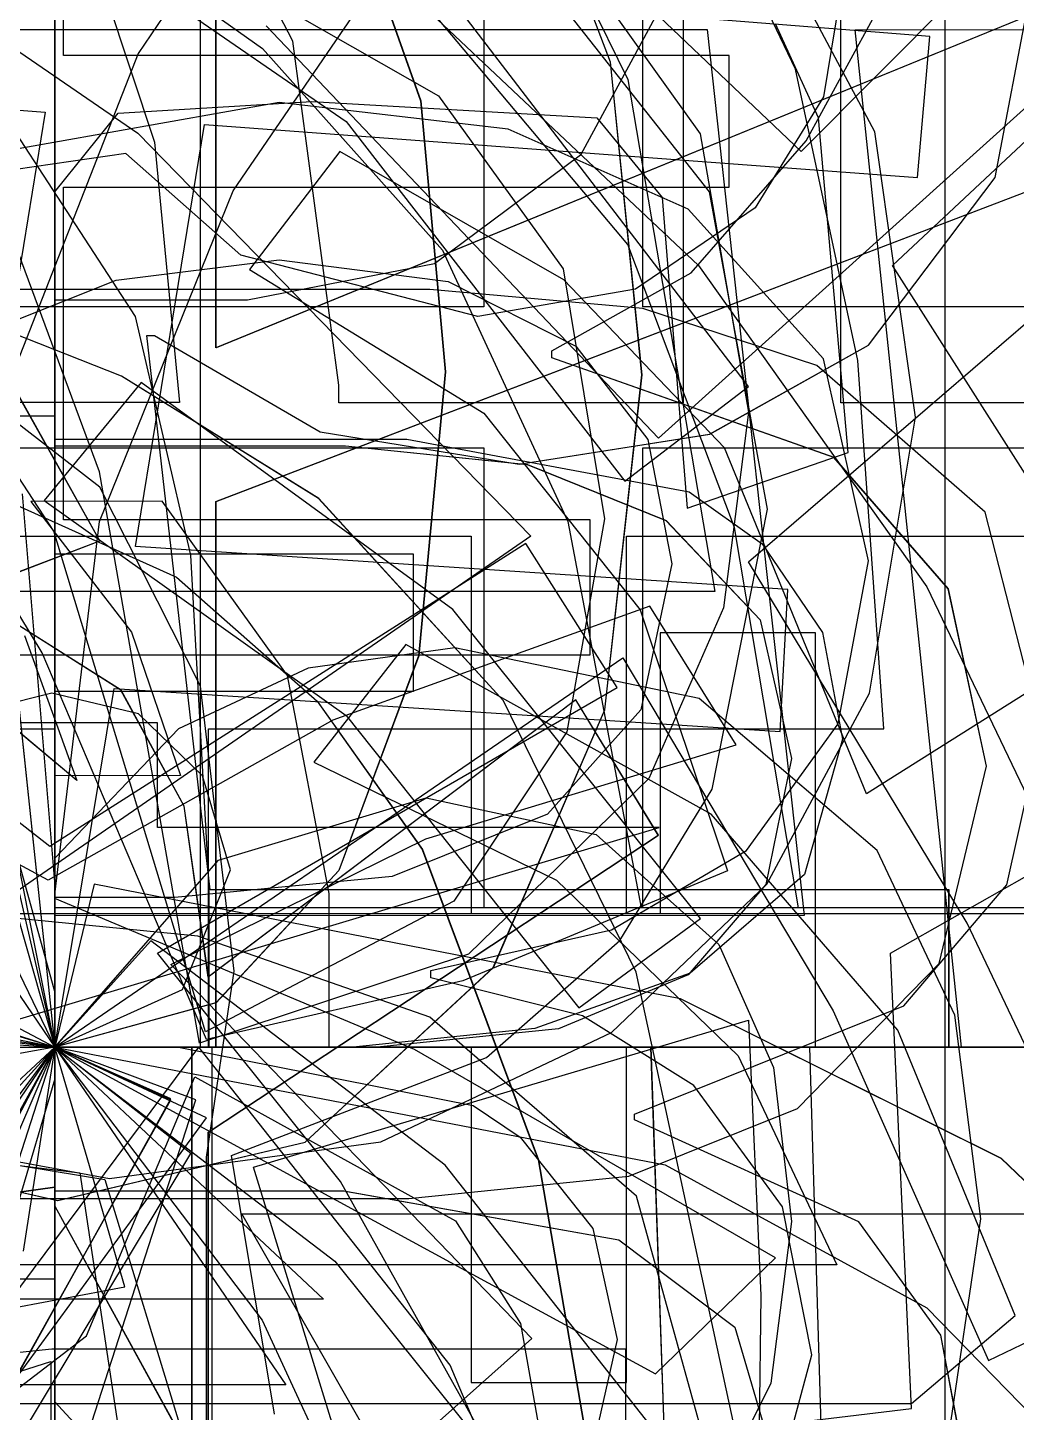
# Model space of a CAD drawing. Extents: x -353 to 646, y -933 to 332.
# Drawn here: x -0.098 to 3.46, y 318.685 to 323.671 of the extents above; entities that cross this region are included whole.
import ezdxf

# ---------------------------------------------------------------- set-up
doc = ezdxf.new("R2010")
doc.units = 0

msp = doc.modelspace()

# ---------------------------------------------------------------- linework, layer by layer
at = {"layer": 'Layer 1'}
for p, q in [((3.20386, 311.692), (3.20386, 327.824)), ((0, 326.053), (0, 320)), ((0, 326.053), (0, 320)), ((0, 326.053), (0, 320)), ((0, 326.053), (0, 320)), ((0, 326.053), (0, 320)), ((0, 326.053), (0, 320)), ((0.579962, 322.517593), (0.579966, 326.053)), ((0.579962, 322.517593), (0.579966, 326.053)), ((0.579962, 322.517593), (0.579966, 326.053)), ((0.579972, 322.517593), (0.579966, 326.053)), ((0.580244, 322.517593), (0.580248, 326.053)), ((0.580254, 322.517593), (0.580248, 326.053)), ((0.524651, 320), (0.524651, 325.856)), ((0.000002, 325.700496), (0, 320)), ((4.757986, 325.310579), (2.686476, 323.224959)), ((0, 322.69), (0, 325.183)), ((0, 322.69), (0, 325.183)), ((0, 322.69), (0, 325.183)), ((0, 322.69), (0, 325.183)), ((2.95571, 325.183), (1.89202, 323.21111)), ((2.95599, 325.183), (1.8923, 323.21111)), ((2.95571, 325.183), (1.8923, 323.21111)), ((2.95571, 325.183), (1.8923, 323.21111)), ((2.703684, 323.263355), (3.753554, 325.183315)), ((2.703684, 323.263355), (3.753264, 325.183315)), ((2.703684, 323.263355), (3.753264, 325.183315)), ((2.703686, 323.263355), (3.753266, 325.183315)), ((0.030762, 323.57), (0.030762, 325.07943)), ((3.01442, 322.81404), (5.18273, 324.84463)), ((2.26173, 324.750766), (2.26173, 322.32)), ((1.543468, 324.668054), (1.54347, 322.666)), ((2.11666, 322.666), (2.11666, 324.541)), ((2.82815, 322.32), (2.82815, 324.547)), ((2.66587, 323.52174), (2.180554, 324.53005)), ((0.856477, 323.622589), (0.414588, 324.48245)), ((2.686476, 323.224959), (1.404377, 324.445638)), ((0.879652, 324.435412), (0.30029, 323.57746)), ((1.999963, 323.546226), (1.660873, 324.437097)), ((2.000104, 323.546226), (1.660873, 324.437097)), ((2.000351, 323.546226), (1.660873, 324.437097)), ((2.000104, 323.546226), (1.660873, 324.437097)), ((2.000104, 323.546226), (1.660873, 324.437097)), ((1.999963, 323.546226), (1.660873, 324.437097)), ((1.999963, 323.546226), (1.660873, 324.437097)), ((1.999963, 323.546226), (1.660873, 324.437097)), ((1.999963, 323.546226), (1.660873, 324.437097)), ((2.000104, 323.546226), (1.660873, 324.437097)), ((0, 321.775), (0, 324.372)), ((-1.187868, 324.309411), (0.298737, 323.29147)), ((-0.241582, 324.22267), (1.047997, 323.332789)), ((-0.062089, 324.171709), (0.747641, 323.595905)), ((-0.062089, 324.171709), (0.747641, 323.595905)), ((-0.062088, 324.171709), (0.747536, 323.595905)), ((-0.062088, 324.171709), (0.747536, 323.595905)), ((1.049578, 324.160799), (1.316278, 323.407266)), ((1.049578, 324.160799), (1.316278, 323.407266)), ((1.049578, 324.160799), (1.316278, 323.407266)), ((1.049578, 324.160799), (1.316278, 323.407266)), ((1.049578, 324.160799), (1.316278, 323.407266)), ((1.04986, 324.160799), (1.316701, 323.407266)), ((1.04986, 324.160799), (1.31656, 323.407266)), ((1.04986, 324.160799), (1.316418, 323.407266)), ((1.04986, 324.160799), (1.316418, 323.407266)), ((1.04986, 324.160799), (1.31656, 323.407266)), ((1.73019, 324.161506), (2.062199, 323.48452)), ((2.06163, 322.89), (1.04648, 324.099)), ((2.06163, 322.89), (1.04648, 324.099)), ((2.06163, 322.89), (1.04648, 324.099)), ((2.06163, 322.89), (1.04648, 324.099)), ((2.951076, 323.295982), (2.512102, 324.119515)), ((1.066912, 323.993241), (2.316773, 322.814047)), ((1.802555, 324.015741), (2.323008, 323.288137)), ((0.145065, 323.902206), (0.35906, 323.258352)), ((0.642337, 323.08335), (1.201736, 323.901653)), ((2.848739, 323.925974), (2.766683, 323.421855)), ((2.848739, 323.925974), (2.766683, 323.421855)), ((2.848745, 323.925974), (2.766795, 323.421855)), ((2.849031, 323.925974), (2.766834, 323.421855)), ((3.383833, 323.130995), (3.535668, 323.925979)), ((3.383833, 323.130995), (3.535668, 323.925979)), ((3.383976, 323.130995), (3.535952, 323.925979)), ((3.383984, 323.130995), (3.535678, 323.925979)), ((2.356591, 323.079152), (1.729741, 323.87417)), ((3.149317, 323.639536), (0.625127, 323.839631)), ((3.149317, 323.639536), (0.625127, 323.839631)), ((3.677352, 323.785053), (0.579962, 322.517593)), ((3.677352, 323.785053), (0.579962, 322.517593)), ((3.677352, 323.785053), (0.579962, 322.517593)), ((3.677072, 323.785053), (0.579972, 322.517593)), ((3.677634, 323.785053), (0.580244, 322.517593)), ((3.677354, 323.785053), (0.580254, 322.517593)), ((0.746588, 323.788622), (1.381202, 323.425155)), ((3.946594, 323.791254), (2.171984, 322.192744)), ((0.16126, 322.071822), (-0.441954, 323.694847)), ((2.49682, 322.379), (1.469424, 323.71959)), ((-0.655884, 323.664), (2.34809, 323.664)), ((2.171984, 322.192744), (0.760591, 323.677374)), ((2.34809, 323.664), (2.696916, 320.47348)), ((2.748563, 323.345853), (2.593164, 323.684202)), ((2.87979, 323.66352), (4.20934, 323.664)), ((3.26333, 320), (2.87979, 323.66352)), ((0.747536, 323.595905), (1.395022, 322.869819)), ((0.747536, 323.595905), (1.395022, 322.869819)), ((0.747641, 323.595905), (1.395021, 322.869819)), ((0.747641, 323.595905), (1.395021, 322.869819)), ((1.02193, 322.383), (0.856477, 323.622589)), ((3.104162, 323.131819), (3.149317, 323.639536)), ((3.104162, 323.131819), (3.149317, 323.639536)), ((-2.848746, 323.577162), (-0.034426, 323.366624)), ((-2.848746, 323.577162), (-0.034426, 323.366624)), ((0.30029, 323.57746), (-0.300278, 322.04753)), ((2.42739, 323.57), (0.030762, 323.57)), ((2.112993, 322.420617), (1.999963, 323.546226)), ((2.112993, 322.420617), (1.999963, 323.546226)), ((2.112993, 322.420617), (1.999963, 323.546226)), ((2.112993, 322.420617), (1.999963, 323.546226)), ((2.112993, 322.420617), (1.999963, 323.546226)), ((2.113275, 322.420617), (2.000104, 323.546226)), ((2.113275, 322.420617), (2.000104, 323.546226)), ((2.113275, 322.420617), (2.000104, 323.546226)), ((2.113275, 322.420617), (2.000104, 323.546226)), ((2.113557, 322.420617), (2.000351, 323.546226)), ((2.42739, 323.097), (2.42739, 323.57)), ((2.890237, 322.47209), (2.66587, 323.52174)), ((0.290124, 322.63091), (-0.253895, 323.466569)), ((2.062199, 323.48452), (2.375749, 321.639879)), ((0.808002, 323.401047), (-0.336407, 323.198941)), ((0.228035, 323.363069), (0.925123, 323.404556)), ((1.63177, 323.305162), (0.808002, 323.401047)), ((0.925123, 323.404556), (1.951003, 323.345853)), ((1.316278, 323.407266), (1.405178, 322.431059)), ((1.316278, 323.407266), (1.405178, 322.431059)), ((1.316278, 323.407266), (1.405178, 322.431059)), ((1.316278, 323.407266), (1.405178, 322.431059)), ((1.316278, 323.407266), (1.405178, 322.431059)), ((1.316418, 323.407266), (1.405177, 322.431059)), ((1.316418, 323.407266), (1.405177, 322.431059)), ((1.31656, 323.407266), (1.40546, 322.431059)), ((1.31656, 323.407266), (1.40546, 322.431059)), ((1.316701, 323.407266), (1.405742, 322.431059)), ((1.381202, 323.425155), (1.829124, 322.802926)), ((2.766683, 323.421855), (2.520797, 323.021452)), ((2.766683, 323.421855), (2.520797, 323.021452)), ((2.766795, 323.421855), (2.520803, 323.021452)), ((2.766834, 323.421855), (2.520807, 323.021452)), ((-0.003661, 321.857688), (-0.977327, 323.345848)), ((-0.034426, 323.366624), (-0.283064, 321.843754)), ((-0.034426, 323.366624), (-0.283064, 321.843754)), ((0, 323.08), (0.228035, 323.363069)), ((1.951003, 323.345853), (2.185812, 323.059115)), ((2.855525, 322.140763), (2.748563, 323.345853)), ((0.290124, 321.802554), (0.538762, 323.321754)), ((0.290124, 321.802554), (0.538762, 323.321754)), ((0.538762, 323.321754), (3.104162, 323.131819)), ((0.538762, 323.321754), (3.104162, 323.131819)), ((1.047997, 323.332789), (2.051188, 322.03714)), ((2.279222, 323.017507), (1.63177, 323.305162)), ((2.496535, 321.747124), (4.344245, 323.339134)), ((3.097395, 322.268774), (2.951076, 323.295982)), ((0.298737, 323.29147), (1.712532, 321.840251)), ((0.35906, 323.258352), (0.449018, 322.320916)), ((0.579966, 321.965), (3.967476, 323.26012)), ((0.579966, 321.965), (3.967196, 323.26012)), ((0.579966, 321.965), (3.967476, 323.26012)), ((0.579966, 321.965), (3.967476, 323.26012)), ((0.580248, 321.965), (3.967478, 323.26012)), ((0.580248, 321.965), (3.967758, 323.26012)), ((2.290089, 322.787705), (2.703686, 323.263355)), ((2.290229, 322.787705), (2.703684, 323.263355)), ((2.290229, 322.787705), (2.703684, 323.263355)), ((2.290229, 322.787705), (2.703684, 323.263355)), ((2.323008, 323.288137), (2.496539, 322.286001)), ((0.255401, 323.218161), (-0.331621, 323.131801)), ((0.255401, 323.218161), (-0.331621, 323.131801)), ((0.255411, 323.218161), (-0.331611, 323.131801)), ((0.255689, 323.218161), (-0.331333, 323.131801)), ((0.669703, 322.852119), (0.255401, 323.218161)), ((0.669703, 322.852119), (0.255401, 323.218161)), ((0.669995, 322.852119), (0.255411, 323.218161)), ((0.669709, 322.852119), (0.255689, 323.218161)), ((1.02531, 323.225), (0.700755, 322.800256)), ((1.832432, 322.763125), (1.02531, 323.225)), ((1.89202, 323.21111), (1.366452, 322.820197)), ((1.8923, 323.21111), (1.366592, 322.820197)), ((1.8923, 323.21111), (1.366592, 322.820197)), ((1.8923, 323.21111), (1.366697, 322.820197)), ((-0.331621, 323.131801), (0, 320)), ((-0.331621, 323.131801), (0, 320)), ((-0.331611, 323.131801), (0, 320)), ((-0.331333, 323.131801), (0, 320)), ((0.030762, 321.899), (0.030762, 323.097)), ((0.030762, 323.097), (2.42739, 323.097)), ((2.928044, 322.527569), (3.383833, 323.130995)), ((2.928044, 322.527569), (3.383833, 323.130995)), ((2.928046, 322.527569), (3.383976, 323.130995)), ((2.928336, 322.527569), (3.383984, 323.130995)), ((0, 320.535), (0, 323.08)), ((0.160619, 321.892164), (0.642337, 323.08335)), ((2.185812, 323.059115), (2.275559, 321.940385)), ((2.5654, 321.937), (2.356591, 323.079152)), ((2.520797, 323.021452), (2.089774, 322.728717)), ((2.520797, 323.021452), (2.089774, 322.728717)), ((2.520803, 323.021452), (2.089885, 322.728717)), ((2.520807, 323.021452), (2.089889, 322.728717)), ((2.76602, 322.478213), (2.279222, 323.017507)), ((1.52286, 322.631139), (0.669703, 322.852119)), ((1.52286, 322.631139), (0.669703, 322.852119)), ((1.522866, 322.631139), (0.669709, 322.852119)), ((1.52287, 322.631139), (0.669995, 322.852119)), ((1.395021, 322.869819), (1.846576, 321.8928)), ((1.395021, 322.869819), (1.846576, 321.8928)), ((1.395022, 322.869819), (1.846612, 321.8928)), ((1.395022, 322.869819), (1.846436, 321.8928)), ((2.446546, 321.871375), (2.06163, 322.89)), ((2.446616, 321.871375), (2.06163, 322.89)), ((2.446511, 321.871375), (2.06163, 322.89)), ((2.446616, 321.871375), (2.06163, 322.89)), ((0.221083, 322.76132), (0.807999, 322.834627)), ((1.366697, 322.820197), (0.69399, 322.689846)), ((1.366592, 322.820197), (0.69399, 322.689846)), ((1.366592, 322.820197), (0.69399, 322.689846)), ((1.366452, 322.820197), (0.69399, 322.689846)), ((0.700755, 322.800256), (1.544245, 322.283155)), ((0.807999, 322.834627), (1.415023, 322.756946)), ((1.829124, 322.802926), (1.978384, 321.902565)), ((2.316773, 322.814047), (3.13871, 321.657362)), ((3.781921, 321.608208), (3.01442, 322.81404)), ((0.239994, 322.416375), (-0.666326, 322.773)), ((0.240065, 322.416375), (-0.666326, 322.773)), ((0.239853, 322.416375), (-0.666326, 322.773)), ((-0.331331, 322.541116), (0.221083, 322.76132)), ((1.415023, 322.756946), (1.875359, 322.523901)), ((1.78844, 322.507), (2.290089, 322.787705)), ((1.78872, 322.507), (2.290229, 322.787705)), ((1.78872, 322.507), (2.290229, 322.787705)), ((1.78872, 322.507), (2.290229, 322.787705)), ((2.40989, 322.158), (1.832432, 322.763125)), ((1.34987, 322.728), (-0.642055, 322.728)), ((1.35015, 322.728), (-0.642055, 322.728)), ((1.35015, 322.728), (-0.642055, 322.728)), ((1.34987, 322.728), (-0.642055, 322.728)), ((2.115677, 322.659704), (1.34987, 322.728)), ((2.115677, 322.659704), (1.34987, 322.728)), ((2.11582, 322.659704), (1.35015, 322.728)), ((2.11582, 322.659704), (1.35015, 322.728)), ((2.089774, 322.728717), (1.52286, 322.631139)), ((2.089774, 322.728717), (1.52286, 322.631139)), ((2.089885, 322.728717), (1.522866, 322.631139)), ((2.089889, 322.728717), (1.52287, 322.631139)), ((1.54347, 322.666), (-0.352213, 322.666)), ((0.69399, 322.689846), (0, 322.69)), ((0.69399, 322.689846), (0, 322.69)), ((0.69399, 322.689846), (0, 322.69)), ((0.69399, 322.689846), (0, 322.69)), ((2.741786, 322.454635), (2.115677, 322.659704)), ((2.741786, 322.454635), (2.115677, 322.659704)), ((2.741783, 322.454635), (2.11582, 322.659704)), ((2.741783, 322.454635), (2.11582, 322.659704)), ((5.60408, 322.666), (2.11666, 322.666)), ((0.489408, 321.771191), (0.290124, 322.63091)), ((0.161996, 322.016563), (-0.534564, 322.555289)), ((0.161995, 322.016563), (-0.534422, 322.555289)), ((0.559364, 320.566), (0.331329, 322.562)), ((0.331329, 322.562), (0.358704, 322.562)), ((0.559364, 320.566), (0.331329, 322.562)), ((0.331329, 322.562), (0.358704, 322.562)), ((0.559364, 320.566), (0.331611, 322.562)), ((0.331611, 322.562), (0.358986, 322.562)), ((0.559364, 320.566), (0.331611, 322.562)), ((0.331611, 322.562), (0.358986, 322.562)), ((0.358704, 322.562), (0.95458, 322.215043)), ((0.358704, 322.562), (0.95458, 322.215043)), ((0.358986, 322.562), (0.954721, 322.215043)), ((0.358986, 322.562), (0.954721, 322.215043)), ((1.788443, 322.482244), (1.78844, 322.507)), ((1.788723, 322.482244), (1.78872, 322.507)), ((1.788723, 322.482244), (1.78872, 322.507)), ((1.788723, 322.482244), (1.78872, 322.507)), ((1.875359, 322.523901), (2.134051, 322.188022)), ((2.356619, 322.206506), (2.928044, 322.527569)), ((2.356619, 322.206506), (2.928044, 322.527569)), ((2.356657, 322.206506), (2.928336, 322.527569)), ((2.356727, 322.206506), (2.928046, 322.527569)), ((2.803593, 322.122975), (1.788443, 322.482244)), ((2.804153, 322.122975), (1.788723, 322.482244)), ((2.803873, 322.122975), (1.788723, 322.482244)), ((2.803873, 322.122975), (1.788723, 322.482244)), ((3.347714, 321.9255), (2.741783, 322.454635)), ((3.347714, 321.9255), (2.741783, 322.454635)), ((3.347575, 321.9255), (2.741786, 322.454635)), ((3.347575, 321.9255), (2.741786, 322.454635)), ((2.928333, 321.750327), (2.76602, 322.478213)), ((2.98337, 321.146), (2.890237, 322.47209)), ((0.949395, 321.975), (0.239853, 322.416375)), ((0.949677, 321.975), (0.239994, 322.416375)), ((0.949395, 321.975), (0.240065, 322.416375)), ((1.405178, 322.431059), (1.309328, 321.408921)), ((1.405178, 322.431059), (1.309328, 321.408921)), ((1.405178, 322.431059), (1.309328, 321.408921)), ((1.405177, 322.431059), (1.309363, 321.408921)), ((1.405177, 322.431059), (1.309363, 321.408921)), ((1.405178, 322.431059), (1.309434, 321.408921)), ((1.405178, 322.431059), (1.309434, 321.408921)), ((1.40546, 322.431059), (1.30961, 321.408921)), ((1.40546, 322.431059), (1.30961, 321.408921)), ((1.405742, 322.431059), (1.309892, 321.408921)), ((1.97922, 321.213765), (2.112993, 322.420617)), ((1.97922, 321.213765), (2.112993, 322.420617)), ((1.97922, 321.213765), (2.112993, 322.420617)), ((1.97922, 321.213765), (2.112993, 322.420617)), ((1.97922, 321.213765), (2.112993, 322.420617)), ((1.979396, 321.213765), (2.113275, 322.420617)), ((1.979396, 321.213765), (2.113275, 322.420617)), ((1.979396, 321.213765), (2.113275, 322.420617)), ((1.979396, 321.213765), (2.113275, 322.420617)), ((1.979643, 321.213765), (2.113557, 322.420617)), ((-0.045787, 321.418957), (-0.618062, 322.368737)), ((0.310726, 322.393), (-0.037818, 321.968)), ((1.4321, 321.575375), (0.310726, 322.393)), ((1.02193, 322.32), (1.02193, 322.383)), ((2.051188, 322.03714), (2.49682, 322.379)), ((0.449018, 322.320916), (-1.58496, 322.32)), ((-0.956733, 322.32043), (0.438506, 321.692062)), ((-0.956733, 322.32043), (0.43847, 321.692062)), ((-0.95645, 322.32043), (0.4385, 321.692062)), ((0.162, 321.82322), (-0.127842, 322.341097)), ((0.16228, 321.82322), (-0.127562, 322.341097)), ((2.26173, 322.32), (1.02193, 322.32)), ((5.0275, 322.32), (2.82815, 322.32)), ((0, 322.272), (-0.642337, 322.272)), ((0, 320.68), (0, 322.272)), ((1.544245, 322.283155), (2.106225, 321.574286)), ((2.496539, 322.286001), (2.406651, 321.581574)), ((2.931731, 321.274224), (3.097395, 322.268774)), ((0.95458, 322.215043), (1.671314, 322.099438)), ((0.95458, 322.215043), (1.671314, 322.099438)), ((0.954721, 322.215043), (1.671316, 322.099438)), ((0.954721, 322.215043), (1.671316, 322.099438)), ((1.671314, 322.099438), (2.356619, 322.206506)), ((1.671314, 322.099438), (2.356619, 322.206506)), ((1.671316, 322.099438), (2.356657, 322.206506)), ((1.671316, 322.099438), (2.356727, 322.206506)), ((-0.438575, 322.189192), (0, 320)), ((-0.352213, 322.158), (1.54347, 322.158)), ((0, 320), (0, 322.189)), ((0, 322.189), (1.26718, 322.189)), ((0, 320), (0, 322.189)), ((0, 322.189), (1.26718, 322.189)), ((0, 320), (0, 322.189)), ((0, 322.189), (1.26718, 322.189)), ((0, 320), (0, 322.189)), ((0, 322.189), (1.26718, 322.189)), ((0, 320), (0, 322.165)), ((0, 322.165), (1.0462, 322.165)), ((0, 320), (0, 322.165)), ((0, 322.165), (1.0462, 322.165)), ((0, 320), (0, 322.165)), ((0, 322.165), (1.0462, 322.165)), ((0, 320), (0, 322.165)), ((0, 322.165), (1.0462, 322.165)), ((1.0462, 322.165), (1.700708, 322.09769)), ((1.0462, 322.165), (1.700567, 322.09769)), ((1.0462, 322.165), (1.700567, 322.09769)), ((1.0462, 322.165), (1.700461, 322.09769)), ((1.26718, 322.189), (2.28233, 321.999065)), ((1.26718, 322.189), (2.28261, 321.999065)), ((1.26718, 322.189), (2.28261, 321.999065)), ((1.26718, 322.189), (2.28233, 321.999065)), ((1.54347, 322.158), (1.54347, 320.501)), ((2.11666, 320.501), (2.11666, 322.158)), ((2.11666, 322.158), (5.60408, 322.158)), ((2.134051, 322.188022), (2.220234, 321.740171)), ((2.921, 320.912), (2.40989, 322.158)), ((1.700461, 322.09769), (2.19936, 321.89576)), ((1.700567, 322.09769), (2.19936, 321.89576)), ((1.700567, 322.09769), (2.19936, 321.89576)), ((1.700708, 322.09769), (2.19964, 321.89576)), ((2.275559, 321.940385), (2.855525, 322.140763)), ((3.215214, 321.650114), (2.803593, 322.122975)), ((3.215494, 321.650114), (2.803873, 322.122975)), ((3.215494, 321.650114), (2.803873, 322.122975)), ((3.215774, 321.650114), (2.804153, 322.122975)), ((0.52127, 320.013827), (0.16126, 322.071822)), ((0.524686, 321.299261), (0.161995, 322.016563)), ((0.524686, 321.299261), (0.161996, 322.016563)), ((2.28233, 321.999065), (2.545079, 321.812516)), ((2.28233, 321.999065), (2.545079, 321.812516)), ((2.28261, 321.999065), (2.545076, 321.812516)), ((2.28261, 321.999065), (2.545076, 321.812516)), ((-0.117407, 321.992243), (0, 320.58)), ((0.386926, 321.96524), (-0.08636, 321.965)), ((0.386644, 321.96524), (-0.08636, 321.965)), ((0.386644, 321.96524), (-0.08636, 321.965)), ((-0.08636, 321.965), (0.276295, 321.493583)), ((-0.08636, 321.965), (0.27626, 321.493583)), ((-0.08636, 321.965), (0.27626, 321.493583)), ((0.386926, 321.96524), (-0.086078, 321.965)), ((0.386926, 321.96524), (-0.086078, 321.965)), ((0.386926, 321.96524), (-0.086078, 321.965)), ((-0.086078, 321.965), (0.276436, 321.493583)), ((-0.086078, 321.965), (0.276436, 321.493583)), ((-0.086078, 321.965), (0.276436, 321.493583)), ((-0.037818, 321.968), (1.048949, 321.194)), ((0.837353, 321.337649), (0.386644, 321.96524)), ((0.837353, 321.337649), (0.386644, 321.96524)), ((0.837529, 321.337649), (0.386926, 321.96524)), ((0.837423, 321.337649), (0.386926, 321.96524)), ((0.837529, 321.337649), (0.386926, 321.96524)), ((0.837529, 321.337649), (0.386926, 321.96524)), ((0.579966, 320), (0.579966, 321.965)), ((0.579966, 320), (0.579966, 321.965)), ((0.579966, 320), (0.579966, 321.965)), ((0.579966, 320), (0.579966, 321.965)), ((0.580248, 320), (0.580248, 321.965)), ((0.580248, 320), (0.580248, 321.965)), ((1.615119, 321.246625), (0.949395, 321.975)), ((1.614978, 321.246625), (0.949395, 321.975)), ((1.615227, 321.246625), (0.949677, 321.975)), ((1.92645, 321.899), (0.030762, 321.899)), ((1.978384, 321.902565), (1.842917, 321.135025)), ((1.92645, 321.412), (1.92645, 321.899)), ((2.3653, 320.929), (2.5654, 321.937)), ((3.549505, 321.139195), (3.347575, 321.9255)), ((3.549505, 321.139195), (3.347575, 321.9255)), ((3.549785, 321.139195), (3.347714, 321.9255)), ((3.549785, 321.139195), (3.347714, 321.9255)), ((0.541874, 320.055138), (-0.003661, 321.857688)), ((0, 320.549), (0.160619, 321.892164)), ((1.846436, 321.8928), (2.10989, 320.501129)), ((1.846576, 321.8928), (2.110172, 320.501129)), ((1.846576, 321.8928), (2.110172, 320.501129)), ((1.846612, 321.8928), (2.109608, 320.501129)), ((2.19936, 321.89576), (2.538591, 321.538326)), ((2.19936, 321.89576), (2.538591, 321.538326)), ((2.19936, 321.89576), (2.538591, 321.538326)), ((2.19964, 321.89576), (2.53873, 321.538326)), ((2.67603, 320.501), (2.446511, 321.871375)), ((2.67631, 320.501), (2.446546, 321.871375)), ((2.67603, 320.501), (2.446616, 321.871375)), ((2.67603, 320.501), (2.446616, 321.871375)), ((-3.22523, 320.525), (0.162, 321.82322)), ((-3.22523, 320.525), (0.16228, 321.82322)), ((-1.58496, 321.84), (1.49888, 321.84)), ((1.712532, 321.840251), (-0.303658, 320.445511)), ((1.69531, 321.813), (-0.017498, 320.722)), ((2.638214, 321.64705), (0.290124, 321.802554)), ((2.638214, 321.64705), (0.290124, 321.802554)), ((1.49888, 321.84), (1.49888, 320.48)), ((2.023531, 321.29445), (1.69531, 321.813)), ((2.05796, 320.48), (2.05796, 321.84)), ((2.05796, 321.84), (5.0275, 321.84)), ((2.545076, 321.812516), (2.762493, 321.493111)), ((2.545076, 321.812516), (2.762493, 321.493111)), ((2.545079, 321.812516), (2.76239, 321.493111)), ((2.545079, 321.812516), (2.76239, 321.493111)), ((-0.847936, 321.755774), (-0.000002, 320.000002)), ((1.29145, 321.775), (0, 321.775)), ((0.555977, 320.58), (0.489408, 321.771191)), ((1.29145, 321.281), (1.29145, 321.775)), ((2.818584, 321.163411), (2.928333, 321.750327)), ((2.220234, 321.740171), (2.108509, 321.214387)), ((3.283932, 320.446186), (2.496535, 321.747124)), ((0.43847, 321.692062), (0.944337, 321.245772)), ((0.4385, 321.692062), (0.944339, 321.245772)), ((0.438506, 321.692062), (0.944459, 321.245772)), ((3.13871, 321.657362), (3.691193, 320.500677)), ((3.352515, 321.011305), (3.215214, 321.650114)), ((3.352795, 321.011305), (3.215494, 321.650114)), ((3.352795, 321.011305), (3.215494, 321.650114)), ((3.353075, 321.011305), (3.215774, 321.650114)), ((2.375749, 321.639879), (-1.71958, 321.64)), ((2.610556, 321.135946), (2.638214, 321.64705)), ((2.610556, 321.135946), (2.638214, 321.64705)), ((2.14094, 321.588), (1.000482, 321.177226)), ((2.32382, 320.463), (1.4321, 321.575375)), ((2.106225, 321.574286), (2.420338, 320.635051)), ((2.406651, 321.581574), (2.13727, 320.966891)), ((2.45166, 321.088), (2.14094, 321.588)), ((-0.431521, 321.515812), (0, 320)), ((0.238195, 321.285), (-0.175295, 321.5465)), ((0.238195, 321.285), (-0.175295, 321.5465)), ((0.238195, 321.285), (-0.175295, 321.5465)), ((0.238195, 321.285), (-0.175295, 321.5465)), ((0.238477, 321.284715), (-0.175261, 321.546229)), ((0.238477, 321.284715), (-0.175261, 321.546229)), ((0.238477, 321.284715), (-0.175261, 321.546229)), ((2.538591, 321.538326), (2.651762, 321.039498)), ((2.538591, 321.538326), (2.651762, 321.039498)), ((2.538591, 321.538326), (2.651762, 321.039498)), ((2.53873, 321.538326), (2.65176, 321.039498)), ((-0.108936, 321.482317), (0.079306, 320.959924)), ((-0.108684, 321.482317), (0.079311, 320.959924)), ((0.27626, 321.493583), (0.452402, 320.977505)), ((0.27626, 321.493583), (0.452402, 320.977505)), ((0.276295, 321.493583), (0.452684, 320.977505)), ((0.276436, 321.493583), (0.452684, 320.977505)), ((0.276436, 321.493583), (0.452684, 320.977505)), ((0.276436, 321.493583), (0.452684, 320.977505)), ((1.26379, 321.45), (0.932461, 321.025256)), ((2.36163, 320.839), (1.26379, 321.45)), ((2.73784, 321.492), (2.17875, 321.492)), ((2.17875, 321.492), (2.17875, 320.48)), ((2.73784, 320), (2.73784, 321.492)), ((2.76239, 321.493111), (2.834921, 321.10809)), ((2.76239, 321.493111), (2.834921, 321.10809)), ((2.762493, 321.493111), (2.834918, 321.10809)), ((2.762493, 321.493111), (2.834918, 321.10809)), ((-2.44489, 321.412), (1.92645, 321.412)), ((0.545538, 320.027427), (-0.045787, 321.418957)), ((0, 320), (2.04442, 321.402)), ((1.44018, 321.437), (0.911542, 321.36425)), ((1.309328, 321.408921), (1.021921, 320.635279)), ((1.309434, 321.408921), (1.021921, 320.635279)), ((1.309434, 321.408921), (1.021921, 320.635279)), ((1.309328, 321.408921), (1.021921, 320.635279)), ((1.309328, 321.408921), (1.021921, 320.635279)), ((1.309363, 321.408921), (1.022202, 320.635279)), ((1.309363, 321.408921), (1.022202, 320.635279)), ((1.30961, 321.408921), (1.022203, 320.635279)), ((1.30961, 321.408921), (1.022203, 320.635279)), ((1.309892, 321.408921), (1.022485, 320.635279)), ((2.318698, 321.25467), (1.44018, 321.437)), ((2.04442, 321.402), (2.8013, 320.130125)), ((0.911542, 321.36425), (0.445346, 321.146)), ((3.6909, 321.398), (2.921, 320.912)), ((-0.017498, 320.722), (-0.803627, 321.336125)), ((0.079306, 320.959924), (-0.336055, 321.307022)), ((0.079311, 320.959924), (-0.335943, 321.307022)), ((0.645442, 320.272713), (0.524686, 321.299261)), ((0.645441, 320.272713), (0.524686, 321.299261)), ((0.987495, 320.553), (0.837353, 321.337649)), ((0.987495, 320.553), (0.837353, 321.337649)), ((0.987777, 320.553), (0.837423, 321.337649)), ((0.987777, 320.553), (0.837529, 321.337649)), ((0.987777, 320.553), (0.837529, 321.337649)), ((0.987777, 320.553), (0.837529, 321.337649)), ((-0.010442, 321.274232), (-0.300284, 321.201701)), ((-0.010442, 321.274232), (-0.300284, 321.201701)), ((-0.010442, 321.274232), (-0.300284, 321.201701)), ((-0.010442, 321.274232), (-0.300284, 321.201701)), ((-0.010442, 321.274232), (-0.300284, 321.201701)), ((-0.010442, 321.274232), (-0.300284, 321.201701)), ((-0.010442, 321.274232), (-0.300284, 321.201701)), ((0.301272, 321.199937), (-0.010442, 321.274232)), ((0.301272, 321.199937), (-0.010442, 321.274232)), ((0.301272, 321.199937), (-0.010442, 321.274232)), ((0.301272, 321.199937), (-0.010442, 321.274232)), ((0.301272, 321.199937), (-0.010442, 321.274232)), ((0.301272, 321.199937), (-0.010442, 321.274232)), ((0.301272, 321.199937), (-0.010442, 321.274232)), ((0, 320), (0.214206, 321.29145)), ((0, 320), (0.214206, 321.29145)), ((0, 320), (0, 321.281)), ((0, 321.281), (1.29145, 321.281)), ((0.214206, 321.29145), (2.610556, 321.135946)), ((0.214206, 321.29145), (2.610556, 321.135946)), ((0.465102, 320.867875), (0.238195, 321.285)), ((0.465102, 320.867875), (0.238195, 321.285)), ((0.465102, 320.867875), (0.238195, 321.285)), ((0.465102, 320.867875), (0.238195, 321.285)), ((0.465384, 320.867695), (0.238477, 321.284715)), ((0.465384, 320.867695), (0.238477, 321.284715)), ((0.465384, 320.867695), (0.238477, 321.284715)), ((0.369711, 320.338), (2.023531, 321.29445)), ((1.8748, 321.25), (0.552308, 320.252)), ((1.8748, 321.25), (0.552308, 320.252)), ((1.8748, 321.25), (0.552308, 320.252)), ((1.8748, 321.25), (0.552308, 320.252)), ((1.87508, 321.25), (0.55259, 320.252345)), ((1.87508, 321.25), (0.55259, 320.252345)), ((1.87508, 321.25), (0.55259, 320.252345)), ((2.171698, 320.76347), (1.8748, 321.25)), ((2.171698, 320.76347), (1.8748, 321.25)), ((2.171698, 320.76347), (1.8748, 321.25)), ((2.171698, 320.76347), (1.8748, 321.25)), ((2.17198, 320.763), (1.87508, 321.25)), ((2.17198, 320.763), (1.87508, 321.25)), ((2.17198, 320.763), (1.87508, 321.25)), ((2.959094, 320.707362), (2.318698, 321.25467)), ((2.563007, 320.587087), (2.931731, 321.274224)), ((-0.02398, 320.600505), (-1.138651, 321.204777)), ((0.531706, 320.977052), (0.301272, 321.199937)), ((0.531706, 320.977052), (0.301272, 321.199937)), ((0.531706, 320.977052), (0.301272, 321.199937)), ((0.531706, 320.977052), (0.301272, 321.199937)), ((0.531706, 320.977052), (0.301272, 321.199937)), ((0.531706, 320.977052), (0.301272, 321.199937)), ((0.531706, 320.977052), (0.301272, 321.199937)), ((0.944337, 321.245772), (1.322487, 320.71148)), ((0.944339, 321.245772), (1.32249, 320.71148)), ((0.944459, 321.245772), (1.322777, 320.71148)), ((1.5779, 320.286737), (1.97922, 321.213765)), ((1.5779, 320.286737), (1.97922, 321.213765)), ((1.5779, 320.286737), (1.97922, 321.213765)), ((1.5779, 320.286737), (1.97922, 321.213765)), ((1.5779, 320.286737), (1.97922, 321.213765)), ((1.578182, 320.286737), (1.979396, 321.213765)), ((1.578182, 320.286737), (1.979643, 321.213765)), ((1.578182, 320.286737), (1.979396, 321.213765)), ((1.578182, 320.286737), (1.979396, 321.213765)), ((1.578182, 320.286737), (1.979396, 321.213765)), ((2.09239, 320.27), (1.614978, 321.246625)), ((2.09268, 320.27), (1.615119, 321.246625)), ((2.09239, 320.27), (1.615227, 321.246625)), ((2.108509, 321.214387), (1.773265, 320.838861)), ((0.369711, 321.167), (-0.138007, 321.167)), ((1.000482, 321.177226), (-0.02398, 320.600505)), ((0.369711, 320.791), (0.369711, 321.167)), ((1.048949, 321.194), (1.88553, 320.141)), ((2.48976, 320.707517), (2.818584, 321.163411)), ((-2.29277, 321.146), (0, 321.146)), ((0.445346, 321.146), (0, 320.68)), ((0, 321.146), (0, 320)), ((0.552591, 320), (0.552591, 321.146)), ((0.552591, 321.146), (2.98337, 321.146)), ((1.842917, 321.135025), (1.436518, 320.524755)), ((2.834918, 321.10809), (2.697617, 320.621363)), ((2.834918, 321.10809), (2.697617, 320.621363)), ((2.834921, 321.10809), (2.69762, 320.621363)), ((2.834921, 321.10809), (2.69762, 320.621363)), ((3.426104, 320.583923), (3.549505, 321.139195)), ((3.426104, 320.583923), (3.549505, 321.139195)), ((3.426243, 320.583923), (3.549785, 321.139195)), ((3.426243, 320.583923), (3.549785, 321.139195)), ((1.335298, 320.75025), (2.45166, 321.088)), ((0.932461, 321.025256), (1.805974, 320.600441)), ((2.651762, 321.039498), (2.55856, 320.584929)), ((2.65176, 321.039498), (2.558564, 320.584929)), ((2.651762, 321.039498), (2.558565, 320.584929)), ((2.651762, 321.039498), (2.558565, 320.584929)), ((3.182512, 320.300949), (3.352515, 321.011305)), ((3.182686, 320.300949), (3.352795, 321.011305)), ((3.182686, 320.300949), (3.352795, 321.011305)), ((3.182966, 320.300949), (3.353075, 321.011305)), ((0.452684, 320.977505), (0, 320.977)), ((0.452684, 320.977505), (0, 320.977)), ((0.452402, 320.977505), (0, 320.977)), ((0.452684, 320.977505), (0, 320.977)), ((0.452402, 320.977505), (0, 320.977)), ((0.452684, 320.977505), (0, 320.977)), ((0, 320.977), (0, 320)), ((0, 320.977), (0, 320)), ((0, 320.977), (0, 320)), ((0, 320.977), (0, 320)), ((0, 320.977), (0, 320)), ((0, 320.977), (0, 320)), ((0.631895, 320.638668), (0.531706, 320.977052)), ((0.631895, 320.638668), (0.531706, 320.977052)), ((0.631895, 320.638668), (0.531706, 320.977052)), ((0.631895, 320.638668), (0.531706, 320.977052)), ((0.631895, 320.638668), (0.531706, 320.977052)), ((0.631895, 320.638668), (0.531706, 320.977052)), ((0.631895, 320.638668), (0.531706, 320.977052)), ((2.13727, 320.966891), (1.48823, 320.33489)), ((2.033053, 320.383625), (2.3653, 320.929)), ((-0.192581, 320.893586), (0, 320.196991)), ((-0.192581, 320.893586), (0, 320.196991)), ((-0.192581, 320.893586), (0, 320.196991)), ((-0.192581, 320.893586), (0, 320.196991)), ((-0.192475, 320.893586), (0, 320.196991)), ((-0.192475, 320.893586), (0, 320.196991)), ((-0.192475, 320.893586), (0, 320.196991)), ((0.552308, 320.252), (0.465102, 320.867875)), ((0.552308, 320.252), (0.465102, 320.867875)), ((0.552308, 320.252), (0.465102, 320.867875)), ((0.552308, 320.252), (0.465102, 320.867875)), ((0.55259, 320.252345), (0.465384, 320.867695)), ((0.55259, 320.252345), (0.465384, 320.867695)), ((0.55259, 320.252345), (0.465384, 320.867695)), ((0.589526, 320.673346), (1.33632, 320.897748)), ((1.33632, 320.897748), (1.948248, 320.765668)), ((3.007362, 320.33858), (3.925712, 320.860126)), ((1.773265, 320.838861), (1.214395, 320.613564)), ((3.03431, 320.06125), (2.36163, 320.839)), ((-2.092671, 319.51345), (2.17537, 320.791)), ((2.17537, 320.791), (0.369711, 320.791)), ((0.552308, 319.693), (2.171698, 320.76347)), ((0.552308, 319.693), (2.171698, 320.76347)), ((0.552308, 319.693), (2.171698, 320.76347)), ((0.552308, 319.693), (2.171698, 320.76347)), ((0.552591, 319.693), (2.17198, 320.763)), ((0.552591, 319.693), (2.17198, 320.763)), ((0.552591, 319.693), (2.17198, 320.763)), ((1.948248, 320.765668), (2.38957, 320.369428)), ((0.417689, 320.297), (1.335298, 320.75025)), ((1.322487, 320.71148), (1.740105, 319.593492)), ((1.32249, 320.71148), (1.740355, 319.593492)), ((1.322777, 320.71148), (1.740289, 319.593492)), ((2.003601, 320.421909), (2.48976, 320.707517)), ((3.238881, 320.11533), (2.959094, 320.707362)), ((0, 320), (0.589526, 320.673346)), ((1.214395, 320.613564), (0.431794, 320.538471)), ((0.459175, 320.207151), (0.631895, 320.638668)), ((0.459175, 320.207151), (0.631895, 320.638668)), ((0.459175, 320.207151), (0.631895, 320.638668)), ((0.459175, 320.207151), (0.631895, 320.638668)), ((0.459175, 320.207151), (0.631895, 320.638668)), ((0.459175, 320.207151), (0.631895, 320.638668)), ((0.459175, 320.207151), (0.631895, 320.638668)), ((1.021921, 320.635279), (0.579965, 320.15891)), ((1.021921, 320.635279), (0.579965, 320.15891)), ((1.021921, 320.635279), (0.579965, 320.15891)), ((1.021921, 320.635279), (0.579965, 320.15891)), ((1.021921, 320.635279), (0.579965, 320.15891)), ((1.022203, 320.635279), (0.580001, 320.15891)), ((1.022202, 320.635279), (0.580001, 320.15891)), ((1.022202, 320.635279), (0.580001, 320.15891)), ((1.022203, 320.635279), (0.580001, 320.15891)), ((1.022485, 320.635279), (0.580142, 320.15891)), ((2.420338, 320.635051), (1.468334, 320.238)), ((2.697617, 320.621363), (2.285996, 320.265657)), ((2.697617, 320.621363), (2.285996, 320.265657)), ((2.69762, 320.621363), (2.285999, 320.265657)), ((2.69762, 320.621363), (2.285999, 320.265657)), ((-0.127849, 320.555546), (0, 320)), ((-0.127847, 320.555546), (0, 320)), ((0.141393, 320.587), (0, 320)), ((0.141393, 320.587), (0, 320)), ((0.141675, 320.587), (0, 320)), ((0, 320.58), (0, 320)), ((2.25157, 320.173), (0.141393, 320.587)), ((2.25128, 320.173), (0.141393, 320.587)), ((2.25157, 320.173), (0.141675, 320.587)), ((0.555977, 320), (0.555977, 320.58)), ((3.21818, 320.566), (0.559364, 320.566)), ((3.2179, 320.566), (0.559364, 320.566)), ((3.2179, 320.566), (0.559364, 320.566)), ((3.21818, 320.566), (0.559364, 320.566)), ((0.987495, 320), (0.987495, 320.553)), ((0.987495, 320), (0.987495, 320.553)), ((0.987777, 320), (0.987777, 320.553)), ((0.987777, 320), (0.987777, 320.553)), ((0.987777, 320), (0.987777, 320.553)), ((0.987777, 320), (0.987777, 320.553)), ((1.805974, 320.600441), (2.458721, 319.968616)), ((2.002938, 320.051924), (2.563007, 320.587087)), ((2.55856, 320.584929), (2.278906, 320.260062)), ((2.558564, 320.584929), (2.278941, 320.260062)), ((2.558565, 320.584929), (2.278942, 320.260062)), ((2.558565, 320.584929), (2.278942, 320.260062)), ((3.055897, 320.148031), (3.426243, 320.583923)), ((3.055897, 320.148031), (3.426243, 320.583923)), ((3.055899, 320.148031), (3.426104, 320.583923)), ((3.055899, 320.148031), (3.426104, 320.583923)), ((3.2179, 320), (3.2179, 320.566)), ((3.2179, 320), (3.2179, 320.566)), ((3.21818, 320), (3.21818, 320.566)), ((3.21818, 320), (3.21818, 320.566)), ((0, 320), (0, 320.549)), ((0.431794, 320.538471), (0, 320.539)), ((0, 320.539), (0, 320)), ((1.293881, 319.99075), (0, 320.535)), ((1.436518, 320.524755), (0.541874, 320.055138)), ((2.17875, 320.48), (-2.69353, 320.48)), ((0.514385, 320.3995), (-0.487115, 320.497)), ((0.514526, 320.3995), (-0.486833, 320.497)), ((1.49888, 320.48), (-0.186549, 320.48)), ((2.109608, 320.501129), (0, 320.501)), ((2.110172, 320.501129), (0, 320.501)), ((2.10989, 320.501129), (0, 320.501)), ((2.110172, 320.501129), (0, 320.501)), ((0, 320.501), (0, 320)), ((0, 320.501), (0, 320)), ((0, 320.501), (0, 320)), ((3.691193, 320.500677), (0, 320.501)), ((0, 320.501), (0, 320)), ((0, 320.501), (0, 320)), ((1.54347, 320.501), (0, 320.501)), ((0, 320.501), (0, 320)), ((2.696916, 320.47348), (0, 320.473)), ((0, 320.473), (0, 320)), ((1.88553, 320.141), (2.32382, 320.463)), ((4.45431, 320.48), (2.05796, 320.48)), ((5.04472, 320.501), (2.11666, 320.501)), ((4.654973, 320.500663), (2.67603, 320.501)), ((4.654684, 320.500663), (2.67603, 320.501)), ((4.654973, 320.500663), (2.67603, 320.501)), ((4.654685, 320.500663), (2.67631, 320.501)), ((-0.303658, 320.445511), (0, 320)), ((1.35382, 320.276), (2.003601, 320.421909)), ((3.905385, 319.133184), (3.283932, 320.446186)), ((0.34544, 320.383), (0, 320)), ((1.404583, 319.57425), (0.34544, 320.383)), ((1.35015, 320.107), (0.514385, 320.3995)), ((1.35015, 320.107), (0.514526, 320.3995)), ((1.55391, 319.962), (2.033053, 320.383625)), ((2.38957, 320.369428), (2.586279, 319.926657)), ((-0.628508, 320.332), (0, 320)), ((1.028134, 319.5155), (0.369711, 320.338)), ((1.48823, 320.33489), (0.52127, 320.013827)), ((3.083562, 318.69859), (3.007362, 320.33858)), ((1.71619, 318.95), (0.417689, 320.297)), ((0.545535, 319.603), (0.645442, 320.272713)), ((0.545817, 319.603), (0.645441, 320.272713)), ((0.900923, 319.657311), (1.5779, 320.286737)), ((0.900923, 319.657311), (1.5779, 320.286737)), ((0.900923, 319.657311), (1.5779, 320.286737)), ((0.901133, 319.657311), (1.5779, 320.286737)), ((0.901133, 319.657311), (1.5779, 320.286737)), ((0.901205, 319.657311), (1.578182, 320.286737)), ((0.901205, 319.657311), (1.578182, 320.286737)), ((0.901416, 319.657311), (1.578182, 320.286737)), ((0.901416, 319.657311), (1.578182, 320.286737)), ((0.901521, 319.657311), (1.578182, 320.286737)), ((1.35382, 320.249), (1.35382, 320.276)), ((2.285999, 320.265657), (1.727445, 320.066582)), ((2.285996, 320.265657), (1.727445, 320.066582)), ((2.285996, 320.265657), (1.727445, 320.066582)), ((2.285999, 320.265657), (1.727445, 320.066582)), ((2.278906, 320.260062), (1.812722, 320.065039)), ((2.278941, 320.260062), (1.81284, 320.065039)), ((2.278942, 320.260062), (1.812841, 320.065039)), ((2.278942, 320.260062), (1.812841, 320.065039)), ((2.53774, 318.205), (2.09239, 320.27)), ((2.53774, 318.205), (2.09239, 320.27)), ((2.53802, 318.205), (2.09268, 320.27)), ((2.67236, 319.778555), (3.182512, 320.300949)), ((2.67264, 319.778555), (3.182686, 320.300949)), ((2.67264, 319.778555), (3.182686, 320.300949)), ((2.67292, 319.778555), (3.182966, 320.300949)), ((0, 320), (0.459175, 320.207151)), ((0, 320), (0.459175, 320.207151)), ((0, 320), (0.459175, 320.207151)), ((0, 320), (0.459175, 320.207151)), ((0, 320), (0.459175, 320.207151)), ((0, 320), (0.459175, 320.207151)), ((0, 320), (0.459175, 320.207151)), ((1.468334, 320.238), (0.545538, 320.027427)), ((1.89932, 320.1125), (1.35382, 320.249)), ((0, 320), (-0.604308, 320.178682)), ((0, 320), (-0.604308, 320.178682)), ((0, 320), (-0.604308, 320.178682)), ((0, 320), (-0.604308, 320.178682)), ((0, 320), (-0.604308, 320.178682)), ((0, 320), (-0.604202, 320.178682)), ((0, 320), (-0.604202, 320.178682)), ((0, 320), (-0.604202, 320.178682)), ((0, 320), (-0.604202, 320.178682)), ((0, 320), (-0.604202, 320.178682)), ((0, 320.196991), (0, 320)), ((0, 320.196991), (0, 320)), ((0, 320.196991), (0, 320)), ((0, 320.196991), (0, 320)), ((0, 320.196991), (0, 320)), ((0, 320.196991), (0, 320)), ((0, 320.196991), (0, 320)), ((0.579965, 320.15891), (0, 320)), ((0.579965, 320.15891), (0, 320)), ((0.580142, 320.15891), (0, 320)), ((0.580001, 320.15891), (0, 320)), ((0.579965, 320.15891), (0, 320)), ((0.579965, 320.15891), (0, 320)), ((0.580001, 320.15891), (0, 320)), ((0.579965, 320.15891), (0, 320)), ((0.580001, 320.15891), (0, 320)), ((0.580001, 320.15891), (0, 320)), ((3.406241, 319.598375), (2.25128, 320.173)), ((3.406524, 319.598375), (2.25157, 320.173)), ((3.406524, 319.598375), (2.25157, 320.173)), ((0, 320), (-0.923785, 320.138254)), ((0, 320), (-0.745066, 320.144145)), ((-0.372815, 320.117404), (0, 320)), ((-0.372815, 320.117404), (0, 320)), ((-0.372815, 320.117404), (0, 320)), ((-0.372815, 320.117404), (0, 320)), ((-0.372815, 320.117404), (0, 320)), ((-0.372815, 320.117404), (0, 320)), ((-0.372815, 320.117404), (0, 320)), ((2.093485, 319.463), (1.35015, 320.107)), ((2.09338, 319.463), (1.35015, 320.107)), ((2.29983, 319.862), (1.89932, 320.1125)), ((2.08562, 319.758), (3.055899, 320.148031)), ((2.08562, 319.758), (3.055899, 320.148031)), ((2.0859, 319.758), (3.055897, 320.148031)), ((2.0859, 319.758), (3.055897, 320.148031)), ((2.8013, 320.130125), (3.35985, 318.871)), ((3.332191, 319.381482), (3.238881, 320.11533)), ((0, 320), (-0.669995, 320.100189)), ((-0.572908, 320.069139), (0, 320)), ((-0.572908, 320.069139), (0, 320)), ((0.714586, 319.568), (2.49654, 320.097)), ((1.727445, 320.066582), (1.07385, 320)), ((1.727445, 320.066582), (1.07385, 320)), ((1.727445, 320.066582), (1.07385, 320)), ((1.727445, 320.066582), (1.07385, 320)), ((1.812722, 320.065039), (1.15993, 320)), ((1.81284, 320.065039), (1.16021, 320)), ((1.812841, 320.065039), (1.16021, 320)), ((1.812841, 320.065039), (1.16021, 320)), ((2.49654, 320.097), (2.541131, 319.105836)), ((3.45637, 319.033), (3.03431, 320.06125)), ((-0.500657, 320.031045), (0.000005, 320.000001)), ((-0.50038, 320.031), (0, 320)), ((1.173171, 319.658224), (2.002938, 320.051924)), ((-2.05119, 320), (0, 320)), ((0, 320), (-1.18138, 317.85568)), ((-0.977053, 319.092), (0, 320)), ((-0.901135, 318.784), (0, 320)), ((0, 320), (-0.897748, 318.67751)), ((0, 320), (-0.832273, 319.848165)), ((0, 320), (-0.832273, 319.848165)), ((0, 320), (-0.832273, 319.848165)), ((0, 320), (-0.832273, 319.848165)), ((0, 320), (-0.83199, 319.848165)), ((0, 320), (-0.83199, 319.848165)), ((0, 320), (-0.83199, 319.848165)), ((0, 320), (-0.61468, 318.83979)), ((0, 320), (-0.61468, 318.83979)), ((0, 320), (-0.607906, 318.86039)), ((0, 320), (-0.580531, 318.19773)), ((0, 320), (-0.580248, 318.19773)), ((0, 320), (-0.580248, 318.19773)), ((0, 320), (-0.574957, 319.367258)), ((0, 320), (-0.574957, 319.367258)), ((0, 320), (-0.574957, 319.367258)), ((0, 320), (-0.351295, 319.181627)), ((0, 320), (-0.35126, 319.1815)), ((-0.303954, 318.895531), (0.517877, 320)), ((-0.303954, 318.895531), (0.517877, 320)), ((-0.303954, 318.895531), (0.517877, 320)), ((0, 320), (-0.113735, 319.265)), ((0, 320), (-0.113735, 319.265)), ((0, 320), (-0.113735, 319.265)), ((0, 320), (-0.113735, 319.265)), ((364.8, 320), (0, 320)), ((0, 320), (0, 75.2004)), ((0, 320), (2.14432, 320)), ((0.507717, 319.81), (0, 320)), ((0, 320), (0.579966, 320)), ((0, 320), (0, 316.35)), ((0.566137, 320), (0, 320)), ((0, 320), (2.19597, 319.575256)), ((0, 320), (0.445629, 320)), ((0, 318.722), (0, 320)), ((0, 320), (0.83199, 318.784)), ((0, 320), (2.73784, 320)), ((0, 319.165), (0, 320)), ((0, 320), (1.49888, 320)), ((0.252024, 319.137), (0, 320)), ((0, 320), (2.1446, 320)), ((0.507435, 319.81), (0, 320)), ((0, 320), (0.580248, 320)), ((0, 320), (0, 319.886)), ((0.489937, 319.617), (0, 320)), ((0.517877, 320), (0, 320)), ((1.16021, 320), (0, 320)), ((0, 320), (0, 319.427)), ((3.98836, 320), (0, 320)), ((0, 320), (3.21818, 320)), ((0, 320), (3.2179, 320)), ((0, 320), (0.987777, 320)), ((0.493888, 320), (0, 320)), ((0, 320), (0.987777, 320)), ((1.07385, 320), (0, 320)), ((0, 320), (0.746195, 319.015892)), ((0.517877, 320), (0, 320)), ((0, 320), (0.966893, 319.092)), ((0.417689, 319.813), (0, 320)), ((0, 320), (2.1446, 320)), ((0.507435, 319.81), (0, 320)), ((0, 320), (0.579966, 320)), ((0, 320), (0, 319.886)), ((0.517877, 320), (0, 320)), ((1.16021, 320), (0, 320)), ((0, 320), (0.987495, 320)), ((0.493606, 320), (0, 320)), ((0, 320), (0.987777, 320)), ((1.07385, 320), (0, 320)), ((0, 320), (0, 319.427)), ((3.98864, 320), (0, 320)), ((0, 320), (3.2179, 320)), ((0, 320), (3.21818, 320)), ((0, 320), (0.746195, 319.015892)), ((0.51816, 320), (0, 320)), ((0, 320), (1.008345, 319.228875)), ((0, 320), (0.524651, 320)), ((0.545817, 319.745), (0, 320)), ((0.517877, 320), (0, 320)), ((1.16021, 320), (0, 320)), ((0, 320), (0.987495, 320)), ((0.493606, 320), (0, 320)), ((0, 320), (0.987777, 320)), ((1.07385, 320), (0, 320)), ((0, 320), (0.745913, 319.015892)), ((0.517877, 320), (0, 320)), ((0, 320), (4.03973, 320)), ((0, 320), (0.579966, 320)), ((0, 320), (0.555977, 320)), ((0, 320), (0.552591, 320)), ((0, 320), (0.580248, 320)), ((0, 320), (0, 316.35)), ((0.566137, 320), (0, 320)), ((0, 320), (2.19597, 319.575256)), ((0, 320), (2.16154, 318.823)), ((0, 317.669), (0, 320)), ((0.417689, 319.81), (0, 320)), ((0, 320), (3.26333, 320)), ((0, 320), (2.19597, 319.575256)), ((0, 320), (0.579966, 320)), ((0, 320), (2.1446, 320)), ((0, 320), (5.04472, 320)), ((0.417689, 319.81), (0, 320)), ((1.15993, 320), (0, 320)), ((0.493888, 320), (0, 320)), ((1.07385, 320), (0, 320)), ((0.445629, 320), (1.50565, 319.789)), ((0.493606, 317.168), (0.493606, 320)), ((0.493606, 317.168), (0.493606, 320)), ((0.493888, 317.168), (0.493888, 320)), ((0.493888, 317.168), (0.493888, 320)), ((1.42268, 318.854), (0.517877, 320)), ((1.42268, 318.854), (0.517877, 320)), ((1.42268, 318.854), (0.51816, 320)), ((0.566137, 315.932), (0.566137, 320)), ((0.566137, 315.932), (0.566137, 320)), ((0.635282, 319.61), (1.55391, 319.962)), ((2.59306, 319.241), (1.293881, 319.99075)), ((1.49888, 320), (1.49888, 318.792)), ((2.05796, 318.792), (2.05796, 320)), ((2.05796, 320), (4.45431, 320)), ((2.14432, 320), (2.19286, 318.598)), ((2.1446, 320), (2.19286, 318.598)), ((2.1446, 320), (2.19286, 318.598)), ((2.1446, 320), (2.19286, 318.598)), ((2.458721, 319.968616), (2.814321, 319.21593)), ((2.759, 318.598), (2.71752, 320)), ((2.71752, 320), (5.23465, 320)), ((2.759, 318.598), (2.71752, 320)), ((2.71752, 320), (5.23494, 320)), ((2.759, 318.598), (2.71752, 320)), ((2.71752, 320), (5.23465, 320)), ((2.759, 318.598), (2.71752, 320)), ((2.71752, 320), (5.23494, 320)), ((2.586279, 319.926657), (2.651754, 319.371491)), ((0, 319.886), (-0.135184, 319.427)), ((0, 319.886), (-0.134902, 319.426825)), ((0.113743, 318.9603), (0.504056, 319.892761)), ((0.114025, 318.9603), (0.504338, 319.892761)), ((0.504056, 319.892761), (1.441702, 319.374673)), ((0.504338, 319.892761), (1.441738, 319.374673)), ((2.618351, 319.42425), (2.29983, 319.862)), ((-0.207151, 318.691341), (0.417689, 319.81)), ((-0.206869, 318.691341), (0.417689, 319.81)), ((-0.196709, 318.705168), (0.417689, 319.813)), ((-0.079305, 317.990297), (0.507435, 319.81)), ((-0.079304, 317.990297), (0.507717, 319.81)), ((-0.079304, 317.990297), (0.507435, 319.81)), ((-1.066792, 319.758413), (0.196718, 319.526991)), ((1.50565, 319.789), (1.67499, 319.675)), ((2.065548, 319.535103), (2.67236, 319.778555)), ((2.065723, 319.535103), (2.67264, 319.778555)), ((2.065723, 319.535103), (2.67264, 319.778555)), ((2.066003, 319.535103), (2.67292, 319.778555)), ((2.08562, 319.738), (2.08562, 319.758)), ((2.08562, 319.738), (2.08562, 319.758)), ((2.0859, 319.738), (2.0859, 319.758)), ((2.0859, 319.738), (2.0859, 319.758)), ((-1.026578, 319.720228), (0.179499, 319.523378)), ((-0.3937, 318.459917), (0.545817, 319.745)), ((2.893345, 319.371076), (2.08562, 319.738)), ((2.893345, 319.371076), (2.08562, 319.738)), ((2.893625, 319.371076), (2.0859, 319.738)), ((2.893625, 319.371076), (2.0859, 319.738)), ((-0.978219, 319.674567), (0.089743, 319.547602)), ((0.01016, 319.447409), (0.900923, 319.657311)), ((0.01016, 319.447409), (0.900923, 319.657311)), ((0.01016, 319.447409), (0.901133, 319.657311)), ((0.01016, 319.447409), (0.900923, 319.657311)), ((0.01016, 319.447409), (0.901133, 319.657311)), ((0.010442, 319.447409), (0.901205, 319.657311)), ((0.010442, 319.447409), (0.901521, 319.657311)), ((0.010442, 319.447409), (0.901416, 319.657311)), ((0.010442, 319.447409), (0.901205, 319.657311)), ((0.010442, 319.447409), (0.901416, 319.657311)), ((0.196718, 319.526991), (1.173171, 319.658224)), ((0.552308, 317.417), (0.552308, 319.693)), ((0.552308, 317.417), (0.552308, 319.693)), ((0.552308, 317.417), (0.552308, 319.693)), ((0.552308, 317.417), (0.552308, 319.693)), ((0.552591, 317.417), (0.552591, 319.693)), ((0.552591, 317.417), (0.552591, 319.693)), ((0.552591, 317.417), (0.552591, 319.693)), ((1.67499, 319.675), (1.936361, 319.346625)), ((-0.864375, 319.644267), (0.010157, 319.447417)), ((-0.864375, 319.644267), (0.010157, 319.447417)), ((-0.864375, 319.644267), (0.010157, 319.447417)), ((-0.864236, 319.644267), (0.010156, 319.447417)), ((-0.864236, 319.644267), (0.010156, 319.447417)), ((-0.864092, 319.644267), (0.010439, 319.447417)), ((-0.864092, 319.644267), (0.010439, 319.447417)), ((-0.863954, 319.644267), (0.010438, 319.447417)), ((-0.863954, 319.644267), (0.010438, 319.447417)), ((-0.863954, 319.644267), (0.010438, 319.447417)), ((-0.735751, 317.579385), (0.489937, 319.617)), ((0.790786, 318.678), (0.635282, 319.61)), ((0.545535, 318.025), (0.545535, 319.603)), ((0.545817, 318.025), (0.545817, 319.603)), ((1.24996, 317.825), (0.714586, 319.568)), ((2.24084, 318.515), (1.404583, 319.57425)), ((1.740105, 319.593492), (2.005746, 318.049)), ((1.740289, 319.593492), (2.006036, 318.049)), ((1.740355, 319.593492), (2.006032, 318.049)), ((2.19597, 319.575256), (3.137681, 319.060377)), ((2.19597, 319.575256), (3.137676, 319.060377)), ((2.19597, 319.575256), (3.137681, 319.060377)), ((4.28836, 318.753), (3.406241, 319.598375)), ((4.28865, 318.753), (3.406524, 319.598375)), ((4.28865, 318.753), (3.406524, 319.598375)), ((0.089743, 319.547602), (0.244965, 318.515232)), ((0.179499, 319.523378), (0.680161, 317.883108)), ((1.54686, 318.588), (1.028134, 319.5155)), ((1.27395, 319.454), (2.065548, 319.535103)), ((1.27423, 319.454), (2.065723, 319.535103)), ((1.27423, 319.454), (2.065723, 319.535103)), ((1.27451, 319.454), (2.066003, 319.535103)), ((-0.818441, 319.382432), (0.000003, 319.49645)), ((-0.818441, 319.382432), (0.000003, 319.49645)), ((-0.818441, 319.382432), (0.000003, 319.49645)), ((-0.818441, 319.382432), (0.000003, 319.49645)), ((-0.818163, 319.381973), (-0.000001, 319.495991)), ((-0.818163, 319.381973), (-0.000001, 319.495991)), ((-0.818163, 319.381973), (-0.000001, 319.495991)), ((-0.649393, 319.454465), (1.27423, 319.454)), ((-0.649393, 319.454465), (1.27423, 319.454)), ((-0.649393, 319.454465), (1.27395, 319.454)), ((-0.649111, 319.454465), (1.27451, 319.454)), ((-0.000001, 319.495991), (0, 317.417)), ((-0.000001, 319.495991), (0, 317.417)), ((-0.000001, 319.495991), (0, 317.417)), ((0.000003, 319.49645), (0, 317.417)), ((0.000003, 319.49645), (0, 317.417)), ((0.000003, 319.49645), (0, 317.417)), ((0.000003, 319.49645), (0, 317.417)), ((0, 317.531), (0, 319.482)), ((0, 319.482), (1.03942, 319.482)), ((0, 317.531), (0, 319.482)), ((0, 319.482), (1.03971, 319.482)), ((0, 317.531), (0, 319.482)), ((0, 319.482), (1.03971, 319.482)), ((0, 317.531), (0, 319.482)), ((0, 319.482), (1.03942, 319.482)), ((1.03942, 319.482), (2.030019, 319.305893)), ((1.03942, 319.482), (2.030019, 319.305893)), ((1.03971, 319.482), (2.030309, 319.305893)), ((1.03971, 319.482), (2.030309, 319.305893)), ((2.34131, 318.567), (2.09338, 319.463)), ((2.34131, 318.567), (2.093485, 319.463)), ((0, 319.427), (0.604343, 318.325489)), ((0, 319.427), (0.604484, 318.325489)), ((2.72457, 318.892), (2.618351, 319.42425)), ((1.129207, 318.60075), (0.673664, 319.399)), ((0.673664, 319.399), (3.98836, 319.399)), ((1.129418, 318.60075), (0.673664, 319.399)), ((0.673664, 319.399), (3.98864, 319.399)), ((1.441702, 319.374673), (1.676143, 319.004319)), ((1.441738, 319.374673), (1.676149, 319.004319)), ((2.651754, 319.371491), (2.576754, 318.789797)), ((3.188726, 318.962771), (2.893345, 319.371076)), ((3.188726, 318.962771), (2.893345, 319.371076)), ((3.189006, 318.962771), (2.893625, 319.371076)), ((3.189006, 318.962771), (2.893625, 319.371076)), ((3.21207, 318.567448), (3.332191, 319.381482)), ((1.936361, 319.346625), (2.02353, 318.947)), ((2.030019, 319.305893), (2.44732, 318.991568)), ((2.030019, 319.305893), (2.44732, 318.991568)), ((2.030309, 319.305893), (2.447362, 318.991568)), ((2.030309, 319.305893), (2.447362, 318.991568)), ((2.814321, 319.21593), (-2.29954, 319.216)), ((1.008345, 319.228875), (1.78872, 318.256)), ((2.16154, 318.823), (2.59306, 319.241)), ((-0.559364, 319.165), (0, 319.165)), ((-0.262467, 319.040096), (0.252024, 319.137)), ((2.541131, 319.105836), (2.534358, 318.632832)), ((3.35985, 318.871), (3.905385, 319.133184)), ((0.966893, 319.092), (-0.977053, 319.092)), ((3.137676, 319.060377), (3.887217, 318.292556)), ((3.137681, 319.060377), (3.887252, 318.292556)), ((3.137681, 319.060377), (3.887252, 318.292556)), ((0.745913, 319.015892), (1.284393, 317.85141)), ((0.746195, 319.015892), (1.284569, 317.85141)), ((0.746195, 319.015892), (1.284675, 317.85141)), ((3.08356, 318.716), (3.45637, 319.033)), ((-0.378174, 318.582229), (0.113743, 318.9603)), ((-0.377892, 318.582229), (0.114025, 318.9603)), ((1.676143, 319.004319), (1.754296, 318.559831)), ((1.676149, 319.004319), (1.754298, 318.559831)), ((2.44732, 318.991568), (2.586279, 318.518494)), ((2.44732, 318.991568), (2.586279, 318.518494)), ((2.447362, 318.991568), (2.586286, 318.518494)), ((2.447362, 318.991568), (2.586286, 318.518494)), ((3.287045, 318.43551), (3.188726, 318.962771)), ((3.287045, 318.43551), (3.188726, 318.962771)), ((3.287325, 318.43551), (3.189006, 318.962771)), ((3.287325, 318.43551), (3.189006, 318.962771)), ((-0.01016, 318.912), (-4.278201, 318.47403)), ((2.05458, 318.912), (-0.01016, 318.912)), ((1.38458, 318.654), (1.71619, 318.95)), ((2.02353, 318.947), (1.932055, 318.540375)), ((2.05458, 317.807), (2.05458, 318.912)), ((-0.759741, 318.629332), (-0.01411, 318.867527)), ((-0.759454, 318.629332), (-0.013823, 318.867527)), ((-0.01411, 318.867527), (-0.014111, 318.025)), ((-0.013823, 318.867527), (-0.013829, 318.025)), ((2.543348, 318.219305), (2.72457, 318.892)), ((1.893992, 317.73725), (1.42268, 318.854)), ((1.893992, 317.73725), (1.42268, 318.854)), ((1.893992, 317.73725), (1.42268, 318.854)), ((0.83199, 318.784), (-0.901135, 318.784)), ((1.49888, 318.792), (2.05796, 318.792)), ((2.576754, 318.789797), (2.35147, 318.335741)), ((-2.29954, 318.716), (3.08356, 318.716)), ((0.600851, 318.073), (0, 318.722)), ((2.534358, 318.632832), (3.083562, 318.69859))]:
    msp.add_line(p, q, dxfattribs=at)

doc.saveas('drawing.dxf')
